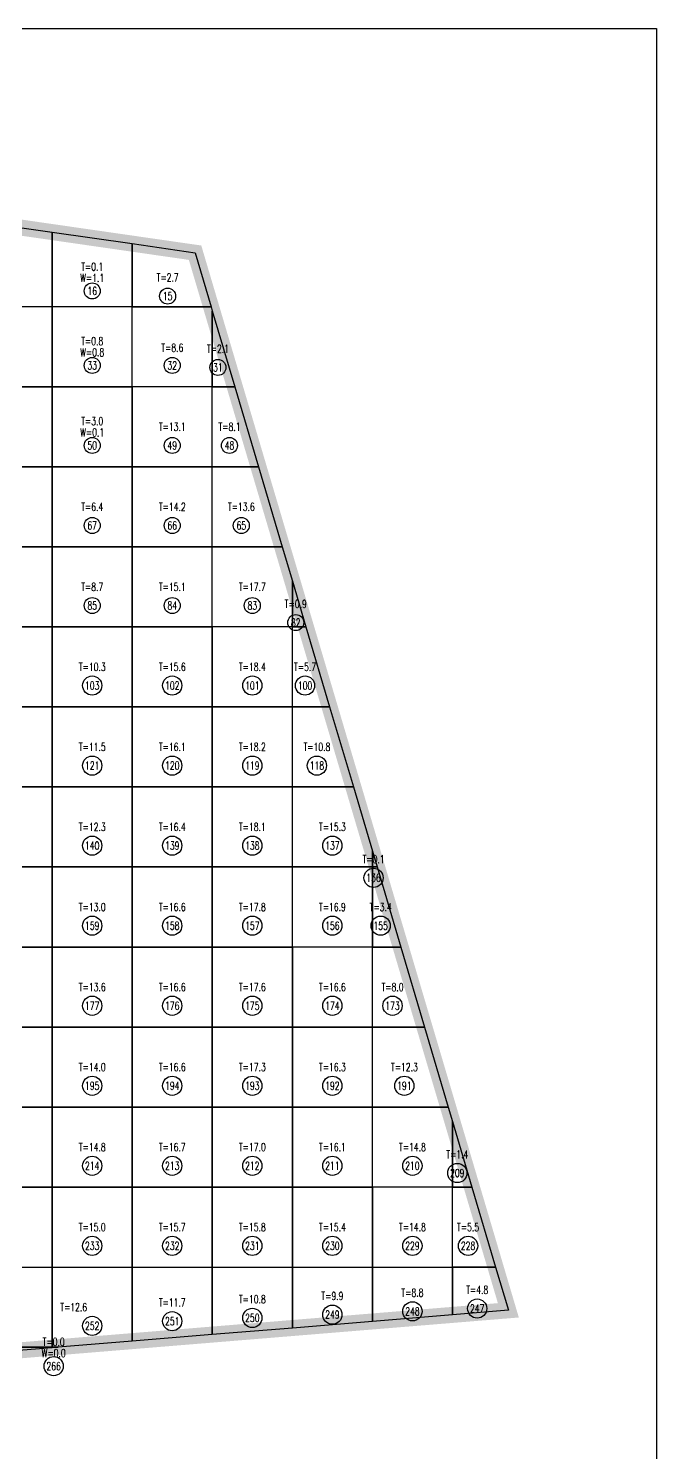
# Model space of a CAD drawing. Extents: x 4283 to 40403, y 1134 to 1764.
# Drawn here: x 10749.9 to 10793.5, y 1575.2 to 1674.1 of the extents above; entities that cross this region are included whole.
import ezdxf
from ezdxf.enums import TextEntityAlignment as Align

# ---------------------------------------------------------------- set-up
doc = ezdxf.new("R2010")
doc.units = 0
for name, color, linetype in [('tdz_11-2方格网', 2, 'Continuous'), ('tdz_11-2方格网计算', 7, 'Continuous'), ('tdz_土方计算图', 7, 'Continuous'), ('tdz_格田', 6, 'Continuous')]:
    doc.layers.add(name, color=color, linetype=linetype)
doc.styles.add('GLandNum', font='txt_____.ttf', dxfattribs={"width": 0.7, "height": 0.5})

msp = doc.modelspace()

# ---------------------------------------------------------------- linework, layer by layer
at = {"layer": 'tdz_11-2方格网', "linetype": 'Continuous'}
for points in [[(10751.52, 1659.96, 3770), (10751.52, 1654.778, 3770), (10745.965, 1654.778, 3770), (10745.965, 1660.334, 3770), (10748.93, 1660.334, 3770)], [(10757.076, 1659.159, 3769.807), (10757.076, 1654.778, 3769.814), (10751.52, 1654.778, 3770), (10751.52, 1659.96, 3770)], [(10762.548, 1654.778, 3769.354), (10757.076, 1654.778, 3769.814), (10757.076, 1659.159, 3769.807), (10761.437, 1658.529, 3769.639)], [(10745.965, 1654.778, 3770), (10745.965, 1649.223, 3770), (10751.52, 1649.223, 3769.991), (10751.52, 1654.778, 3770)], [(10751.52, 1654.778, 3770), (10751.52, 1649.223, 3769.991), (10757.076, 1649.223, 3769.507), (10757.076, 1654.778, 3769.814)], [(10762.631, 1654.498, 3769.333), (10762.631, 1649.223, 3768.956), (10757.076, 1649.223, 3769.507), (10757.076, 1654.778, 3769.814), (10762.548, 1654.778, 3769.354)], [(10764.193, 1649.223, 3768.934), (10762.631, 1649.223, 3768.956), (10762.631, 1654.498, 3769.333)], [(10745.965, 1649.223, 3770), (10745.965, 1643.667, 3770), (10751.52, 1643.667, 3769.773), (10751.52, 1649.223, 3769.991)], [(10751.52, 1649.223, 3769.991), (10751.52, 1643.667, 3769.773), (10757.076, 1643.667, 3769.469), (10757.076, 1649.223, 3769.507)], [(10757.076, 1649.223, 3769.507), (10757.076, 1643.667, 3769.469), (10762.631, 1643.667, 3768.922), (10762.631, 1649.223, 3768.956)], [(10762.631, 1649.223, 3768.956), (10764.193, 1649.223, 3768.934), (10765.839, 1643.667, 3768.889), (10762.631, 1643.667, 3768.922)], [(10745.965, 1643.667, 3770), (10745.965, 1638.112, 3769.899), (10751.52, 1638.112, 3769.641), (10751.52, 1643.667, 3769.773)], [(10751.52, 1643.667, 3769.773), (10751.52, 1638.112, 3769.641), (10757.076, 1638.112, 3769.28), (10757.076, 1643.667, 3769.469)], [(10757.076, 1643.667, 3769.469), (10757.076, 1638.112, 3769.28), (10762.631, 1638.112, 3768.938), (10762.631, 1643.667, 3768.922)], [(10762.631, 1643.667, 3768.922), (10765.839, 1643.667, 3768.889), (10767.484, 1638.112, 3768.889), (10762.631, 1638.112, 3768.938)], [(10745.965, 1638.112, 3769.899), (10745.965, 1632.556, 3769.739), (10751.52, 1632.556, 3769.521), (10751.52, 1638.112, 3769.641)], [(10751.52, 1638.112, 3769.641), (10751.52, 1632.556, 3769.521), (10757.076, 1632.556, 3769.276), (10757.076, 1638.112, 3769.28)], [(10757.076, 1638.112, 3769.28), (10757.076, 1632.556, 3769.276), (10762.631, 1632.556, 3768.916), (10762.631, 1638.112, 3768.938)], [(10768.187, 1635.739, 3768.889), (10768.187, 1632.556, 3768.889), (10762.631, 1632.556, 3768.916), (10762.631, 1638.112, 3768.938), (10767.484, 1638.112, 3768.889)], [(10769.129, 1632.556, 3768.889), (10768.187, 1632.556, 3768.889), (10768.187, 1635.739, 3768.889)], [(10745.965, 1632.556, 3769.739), (10745.965, 1627.001, 3769.67), (10751.52, 1627.001, 3769.427), (10751.52, 1632.556, 3769.521)], [(10751.52, 1632.556, 3769.521), (10751.52, 1627.001, 3769.427), (10757.076, 1627.001, 3769.167), (10757.076, 1632.556, 3769.276)], [(10757.076, 1632.556, 3769.276), (10757.076, 1627.001, 3769.167), (10762.631, 1627.001, 3768.911), (10762.631, 1632.556, 3768.916)], [(10762.631, 1632.556, 3768.916), (10762.631, 1627.001, 3768.911), (10768.187, 1627.001, 3768.889), (10768.187, 1632.556, 3768.889)], [(10768.187, 1632.556, 3768.889), (10769.129, 1632.556, 3768.889), (10770.774, 1627.001, 3768.889), (10768.187, 1627.001, 3768.889)], [(10745.965, 1627.001, 3769.67), (10745.965, 1621.445, 3769.544), (10751.52, 1621.445, 3769.373), (10751.52, 1627.001, 3769.427)], [(10751.52, 1627.001, 3769.427), (10751.52, 1621.445, 3769.373), (10757.076, 1621.445, 3769.158), (10757.076, 1627.001, 3769.167)], [(10757.076, 1627.001, 3769.167), (10757.076, 1621.445, 3769.158), (10762.631, 1621.445, 3768.897), (10762.631, 1627.001, 3768.911)], [(10762.631, 1627.001, 3768.911), (10762.631, 1621.445, 3768.897), (10768.187, 1621.445, 3768.889), (10768.187, 1627.001, 3768.889)], [(10768.187, 1627.001, 3768.889), (10770.774, 1627.001, 3768.889), (10772.42, 1621.445, 3768.889), (10768.187, 1621.445, 3768.889)], [(10745.965, 1621.445, 3769.544), (10745.965, 1615.89, 3769.503), (10751.52, 1615.89, 3769.299), (10751.52, 1621.445, 3769.373)], [(10751.52, 1621.445, 3769.373), (10751.52, 1615.89, 3769.299), (10757.076, 1615.89, 3769.093), (10757.076, 1621.445, 3769.158)], [(10757.076, 1621.445, 3769.158), (10757.076, 1615.89, 3769.093), (10762.631, 1615.89, 3768.889), (10762.631, 1621.445, 3768.897)], [(10762.631, 1621.445, 3768.897), (10762.631, 1615.89, 3768.889), (10768.187, 1615.89, 3768.889), (10768.187, 1621.445, 3768.889)], [(10773.742, 1616.979, 3768.889), (10773.742, 1615.89, 3768.889), (10768.187, 1615.89, 3768.889), (10768.187, 1621.445, 3768.889), (10772.42, 1621.445, 3768.889)], [(10774.065, 1615.89, 3768.889), (10773.742, 1615.89, 3768.889), (10773.742, 1616.979, 3768.889)], [(10745.965, 1615.89, 3769.503), (10745.965, 1610.334, 3769.413), (10751.52, 1610.334, 3769.274), (10751.52, 1615.89, 3769.299)], [(10751.52, 1615.89, 3769.299), (10751.52, 1610.334, 3769.274), (10757.076, 1610.334, 3769.084), (10757.076, 1615.89, 3769.093)], [(10757.076, 1615.89, 3769.093), (10757.076, 1610.334, 3769.084), (10762.631, 1610.334, 3768.889), (10762.631, 1615.89, 3768.889)], [(10762.631, 1615.89, 3768.889), (10762.631, 1610.334, 3768.889), (10768.187, 1610.334, 3768.889), (10768.187, 1615.89, 3768.889)], [(10768.187, 1610.334, 3768.889), (10768.187, 1615.89, 3768.889), (10773.742, 1615.89, 3768.889), (10773.742, 1610.334, 3768.889)], [(10773.742, 1615.89, 3768.889), (10774.065, 1615.89, 3768.889), (10775.71, 1610.334, 3768.889), (10773.742, 1610.334, 3768.889)], [(10745.965, 1610.334, 3769.413), (10745.965, 1604.778, 3769.38), (10751.52, 1604.778, 3769.211), (10751.52, 1610.334, 3769.274)], [(10751.52, 1610.334, 3769.274), (10751.52, 1604.778, 3769.211), (10757.076, 1604.778, 3769.042), (10757.076, 1610.334, 3769.084)], [(10757.076, 1610.334, 3769.084), (10757.076, 1604.778, 3769.042), (10762.631, 1604.778, 3768.889), (10762.631, 1610.334, 3768.889)], [(10762.631, 1610.334, 3768.889), (10762.631, 1604.778, 3768.889), (10768.187, 1604.778, 3768.889), (10768.187, 1610.334, 3768.889)], [(10768.187, 1610.334, 3768.889), (10768.187, 1604.778, 3768.889), (10773.742, 1604.778, 3768.889), (10773.742, 1610.334, 3768.889)], [(10773.742, 1610.334, 3768.889), (10775.71, 1610.334, 3768.889), (10777.355, 1604.778, 3768.889), (10773.742, 1604.778, 3768.889)], [(10745.965, 1604.778, 3769.38), (10745.965, 1599.223, 3769.318), (10751.52, 1599.223, 3769.202), (10751.52, 1604.778, 3769.211)], [(10751.52, 1604.778, 3769.211), (10751.52, 1599.223, 3769.202), (10757.076, 1599.223, 3769.033), (10757.076, 1604.778, 3769.042)], [(10757.076, 1604.778, 3769.042), (10757.076, 1599.223, 3769.033), (10762.631, 1599.223, 3768.889), (10762.631, 1604.778, 3768.889)], [(10762.631, 1604.778, 3768.889), (10762.631, 1599.223, 3768.889), (10768.187, 1599.223, 3768.889), (10768.187, 1604.778, 3768.889)], [(10768.187, 1604.778, 3768.889), (10768.187, 1599.223, 3768.889), (10773.742, 1599.223, 3768.889), (10773.742, 1604.778, 3768.889)], [(10773.742, 1604.778, 3768.889), (10777.355, 1604.778, 3768.889), (10779.001, 1599.223, 3768.889), (10773.742, 1599.223, 3768.889)], [(10745.965, 1599.223, 3769.318), (10745.965, 1593.667, 3769.19), (10751.52, 1593.667, 3769.087), (10751.52, 1599.223, 3769.202)], [(10751.52, 1599.223, 3769.202), (10751.52, 1593.667, 3769.087), (10757.076, 1593.667, 3768.984), (10757.076, 1599.223, 3769.033)], [(10757.076, 1599.223, 3769.033), (10757.076, 1593.667, 3768.984), (10762.631, 1593.667, 3768.889), (10762.631, 1599.223, 3768.889)], [(10762.631, 1599.223, 3768.889), (10762.631, 1593.667, 3768.889), (10768.187, 1593.667, 3768.889), (10768.187, 1599.223, 3768.889)], [(10768.187, 1599.223, 3768.889), (10768.187, 1593.667, 3768.889), (10773.742, 1593.667, 3768.889), (10773.742, 1599.223, 3768.889)], [(10779.298, 1598.219, 3768.889), (10779.298, 1593.667, 3768.889), (10773.742, 1593.667, 3768.889), (10773.742, 1599.223, 3768.889), (10779.001, 1599.223, 3768.889)], [(10780.646, 1593.667, 3768.889), (10779.298, 1593.667, 3768.889), (10779.298, 1598.219, 3768.889)], [(10745.965, 1593.667, 3769.19), (10745.965, 1588.112, 3769.152), (10751.52, 1588.112, 3769.101), (10751.52, 1593.667, 3769.087)], [(10751.52, 1593.667, 3769.087), (10751.52, 1588.112, 3769.101), (10757.076, 1588.112, 3769.051), (10757.076, 1593.667, 3768.984)], [(10757.076, 1593.667, 3768.984), (10757.076, 1588.112, 3769.051), (10762.631, 1588.112, 3769), (10762.631, 1593.667, 3768.889)], [(10762.631, 1593.667, 3768.889), (10762.631, 1588.112, 3769), (10768.187, 1588.112, 3768.95), (10768.187, 1593.667, 3768.889)], [(10768.187, 1593.667, 3768.889), (10768.187, 1588.112, 3768.95), (10773.742, 1588.112, 3768.899), (10773.742, 1593.667, 3768.889)], [(10773.742, 1593.667, 3768.889), (10773.742, 1588.112, 3768.899), (10779.298, 1588.112, 3768.889), (10779.298, 1593.667, 3768.889)], [(10779.298, 1593.667, 3768.889), (10780.646, 1593.667, 3768.889), (10782.291, 1588.112, 3768.889), (10779.298, 1588.112, 3768.889)], [(10745.965, 1582.556, 3769.294), (10745.965, 1588.112, 3769.152), (10751.52, 1588.112, 3769.101), (10751.52, 1582.556, 3769.243)], [(10751.928, 1582.556, 3769.24), (10751.52, 1582.556, 3769.243), (10751.52, 1588.112, 3769.101), (10757.076, 1588.112, 3769.051), (10757.076, 1582.978, 3769.182)], [(10757.076, 1582.978, 3769.182), (10757.076, 1588.112, 3769.051), (10762.631, 1588.112, 3769), (10762.631, 1583.434, 3769.12)], [(10762.631, 1583.434, 3769.12), (10762.631, 1588.112, 3769), (10768.187, 1588.112, 3768.95), (10768.187, 1583.889, 3769.057)], [(10768.187, 1583.889, 3769.057), (10768.187, 1588.112, 3768.95), (10773.742, 1588.112, 3768.899), (10773.742, 1584.345, 3768.994)], [(10773.742, 1584.345, 3768.994), (10773.742, 1588.112, 3768.899), (10779.298, 1588.112, 3768.889), (10779.298, 1584.8, 3768.932)], [(10779.298, 1588.112, 3768.889), (10782.291, 1588.112, 3768.889), (10783.178, 1585.118, 3768.889), (10779.298, 1584.8, 3768.932)], [(10745.965, 1582.067, 3769.307), (10745.965, 1582.556, 3769.294), (10751.52, 1582.556, 3769.243), (10751.52, 1582.523, 3769.244)], [(10751.52, 1582.556, 3769.243), (10751.928, 1582.556, 3769.24), (10751.52, 1582.523, 3769.244)]]:
    msp.add_polyline3d(points, close=True, dxfattribs=at)
at = {"layer": 'tdz_11-2方格网计算', "color": 7, "linetype": 'Continuous'}
for centre, radius in [((10754.298, 1655.873), 0.556), ((10759.534, 1655.515), 0.556), ((10754.298, 1650.704), 0.556), ((10759.853, 1650.704), 0.556), ((10763.022, 1650.564), 0.556), ((10754.298, 1645.149), 0.556), ((10759.853, 1645.149), 0.556), ((10763.824, 1645.149), 0.556), ((10754.298, 1639.593), 0.556), ((10759.853, 1639.593), 0.556), ((10764.646, 1639.593), 0.556), ((10754.298, 1634.038), 0.556), ((10759.853, 1634.038), 0.556), ((10765.409, 1634.038), 0.556), ((10768.422, 1632.851), 0.556), ((10754.298, 1628.482), 0.667), ((10759.853, 1628.482), 0.667), ((10765.409, 1628.482), 0.667), ((10769.069, 1628.482), 0.667), ((10754.298, 1622.927), 0.667), ((10759.853, 1622.927), 0.667), ((10765.409, 1622.927), 0.667), ((10769.892, 1622.927), 0.667), ((10754.298, 1617.371), 0.667), ((10759.853, 1617.371), 0.667), ((10765.409, 1617.371), 0.667), ((10770.965, 1617.371), 0.667), ((10773.823, 1615.138), 0.667), ((10754.298, 1611.816), 0.667), ((10759.853, 1611.816), 0.667), ((10765.409, 1611.816), 0.667), ((10770.965, 1611.816), 0.667), ((10774.315, 1611.816), 0.667), ((10754.298, 1606.26), 0.667), ((10759.853, 1606.26), 0.667), ((10765.409, 1606.26), 0.667), ((10770.965, 1606.26), 0.667), ((10775.138, 1606.26), 0.667), ((10754.298, 1600.704), 0.667), ((10759.853, 1600.704), 0.667), ((10765.409, 1600.704), 0.667), ((10770.965, 1600.704), 0.667), ((10775.96, 1600.704), 0.667), ((10754.298, 1595.149), 0.667), ((10759.853, 1595.149), 0.667), ((10765.409, 1595.149), 0.667), ((10770.965, 1595.149), 0.667), ((10776.52, 1595.149), 0.667), ((10779.635, 1594.647), 0.667), ((10754.298, 1589.593), 0.667), ((10759.853, 1589.593), 0.667), ((10765.409, 1589.593), 0.667), ((10770.965, 1589.593), 0.667), ((10776.52, 1589.593), 0.667), ((10780.383, 1589.593), 0.667), ((10770.965, 1584.818), 0.667), ((10776.52, 1585.046), 0.667), ((10781.016, 1585.239), 0.667), ((10754.298, 1584.038), 0.667), ((10759.853, 1584.363), 0.667), ((10765.409, 1584.59), 0.667), ((10751.622, 1581.243), 0.667)]:
    msp.add_circle(centre, radius, dxfattribs=at)
at = {"layer": 'tdz_土方计算图', "linetype": 'Continuous'}
for points in [[(10663.46, 1674.092), (10793.46, 1674.092)], [(10793.46, 1674.092), (10793.46, 1514.092)]]:
    msp.add_lwpolyline(points, dxfattribs=at)
at = {"layer": 'tdz_格田', "linetype": 'Continuous', "lineweight": 60, "const_width": 1.111}
msp.add_lwpolyline([(10684.161, 1577.001), (10783.178, 1585.118), (10761.437, 1658.529), (10673.742, 1671.184)], close=True, dxfattribs=at)

# ---------------------------------------------------------------- texts
at = {"layer": 'tdz_11-2方格网计算', "color": 2, "linetype": 'Continuous', "style": 'GLandNum', "width": 0.7}
for s, p in [('T=0.1', (10754.298, 1657.558)), ('T=2.7', (10759.534, 1656.811)), ('T=0.8', (10754.298, 1652.39)), ('T=8.6', (10759.853, 1651.931)), ('T=2.1', (10763.022, 1651.861)), ('T=3.0', (10754.298, 1646.834)), ('T=13.1', (10759.853, 1646.445)), ('T=8.1', (10763.824, 1646.445)), ('T=6.4', (10754.298, 1640.89)), ('T=14.2', (10759.853, 1640.89)), ('T=13.6', (10764.646, 1640.89)), ('T=8.7', (10754.298, 1635.334)), ('T=15.1', (10759.853, 1635.334)), ('T=17.7', (10765.409, 1635.334)), ('T=0.9', (10768.422, 1634.147)), ('T=10.3', (10754.298, 1629.778)), ('T=15.6', (10759.853, 1629.778)), ('T=18.4', (10765.409, 1629.778)), ('T=5.7', (10769.069, 1629.778)), ('T=11.5', (10754.298, 1624.223)), ('T=16.1', (10759.853, 1624.223)), ('T=18.2', (10765.409, 1624.223)), ('T=10.8', (10769.892, 1624.223)), ('T=12.3', (10754.298, 1618.667)), ('T=16.4', (10759.853, 1618.667)), ('T=18.1', (10765.409, 1618.667)), ('T=15.3', (10770.965, 1618.667)), ('T=0.1', (10773.823, 1616.434)), ('T=13.0', (10754.298, 1613.112)), ('T=16.6', (10759.853, 1613.112)), ('T=17.8', (10765.409, 1613.112)), ('T=16.9', (10770.965, 1613.112)), ('T=3.4', (10774.315, 1613.112)), ('T=13.6', (10754.298, 1607.556)), ('T=16.6', (10759.853, 1607.556)), ('T=17.6', (10765.409, 1607.556)), ('T=16.6', (10770.965, 1607.556)), ('T=8.0', (10775.138, 1607.556)), ('T=14.0', (10754.298, 1602.001)), ('T=16.6', (10759.853, 1602.001)), ('T=17.3', (10765.409, 1602.001)), ('T=16.3', (10770.965, 1602.001)), ('T=12.3', (10775.96, 1602.001)), ('T=14.8', (10754.298, 1596.445)), ('T=16.7', (10759.853, 1596.445)), ('T=17.0', (10765.409, 1596.445)), ('T=16.1', (10770.965, 1596.445)), ('T=14.8', (10776.52, 1596.445)), ('T=1.4', (10779.635, 1595.943)), ('T=15.0', (10754.298, 1590.89)), ('T=15.7', (10759.853, 1590.89)), ('T=15.8', (10765.409, 1590.89)), ('T=15.4', (10770.965, 1590.89)), ('T=14.8', (10776.52, 1590.89)), ('T=5.5', (10780.383, 1590.89)), ('T=8.8', (10776.52, 1586.342)), ('T=4.8', (10781.016, 1586.535)), ('T=12.6', (10753.011, 1585.334)), ('T=11.7', (10759.853, 1585.659)), ('T=10.8', (10765.409, 1585.887)), ('T=9.9', (10770.965, 1586.114)), ('T=0.0', (10751.622, 1582.928))]:
    msp.add_text(s, height=0.5556, dxfattribs=at).set_placement(p, align=Align.MIDDLE_CENTER)
at = {"layer": 'tdz_11-2方格网计算', "color": 173, "linetype": 'Continuous', "style": 'GLandNum', "width": 0.7}
for s, p in [('W=1.1', (10754.298, 1656.78)), ('W=0.8', (10754.298, 1651.612)), ('W=0.1', (10754.298, 1646.056)), ('W=0.0', (10751.622, 1582.151))]:
    msp.add_text(s, height=0.5556, dxfattribs=at).set_placement(p, align=Align.MIDDLE_CENTER)
at = {"layer": 'tdz_11-2方格网计算', "color": 7, "linetype": 'Continuous', "style": 'GLandNum', "width": 0.7}
for s, p in [('16', (10754.298, 1655.873)), ('15', (10759.534, 1655.515)), ('33', (10754.298, 1650.704)), ('32', (10759.853, 1650.704)), ('31', (10763.022, 1650.564)), ('50', (10754.298, 1645.149)), ('49', (10759.853, 1645.149)), ('48', (10763.824, 1645.149)), ('67', (10754.298, 1639.593)), ('66', (10759.853, 1639.593)), ('65', (10764.646, 1639.593)), ('85', (10754.298, 1634.038)), ('84', (10759.853, 1634.038)), ('83', (10765.409, 1634.038)), ('82', (10768.422, 1632.851)), ('103', (10754.298, 1628.482)), ('102', (10759.853, 1628.482)), ('101', (10765.409, 1628.482)), ('100', (10769.069, 1628.482)), ('121', (10754.298, 1622.927)), ('120', (10759.853, 1622.927)), ('119', (10765.409, 1622.927)), ('118', (10769.892, 1622.927)), ('140', (10754.298, 1617.371)), ('139', (10759.853, 1617.371)), ('138', (10765.409, 1617.371)), ('137', (10770.965, 1617.371)), ('136', (10773.823, 1615.138)), ('159', (10754.298, 1611.816)), ('158', (10759.853, 1611.816)), ('157', (10765.409, 1611.816)), ('156', (10770.965, 1611.816)), ('155', (10774.315, 1611.816)), ('177', (10754.298, 1606.26)), ('176', (10759.853, 1606.26)), ('175', (10765.409, 1606.26)), ('174', (10770.965, 1606.26)), ('173', (10775.138, 1606.26)), ('195', (10754.298, 1600.704)), ('194', (10759.853, 1600.704)), ('193', (10765.409, 1600.704)), ('192', (10770.965, 1600.704)), ('191', (10775.96, 1600.704)), ('214', (10754.298, 1595.149)), ('213', (10759.853, 1595.149)), ('212', (10765.409, 1595.149)), ('211', (10770.965, 1595.149)), ('210', (10776.52, 1595.149)), ('209', (10779.635, 1594.647)), ('233', (10754.298, 1589.593)), ('232', (10759.853, 1589.593)), ('231', (10765.409, 1589.593)), ('230', (10770.965, 1589.593)), ('229', (10776.52, 1589.593)), ('228', (10780.383, 1589.593)), ('247', (10781.016, 1585.239)), ('251', (10759.853, 1584.363)), ('250', (10765.409, 1584.59)), ('249', (10770.965, 1584.818)), ('248', (10776.52, 1585.046)), ('252', (10754.298, 1584.038)), ('266', (10751.622, 1581.243))]:
    msp.add_text(s, height=0.5556, dxfattribs=at).set_placement(p, align=Align.MIDDLE_CENTER)

doc.saveas('drawing.dxf')
